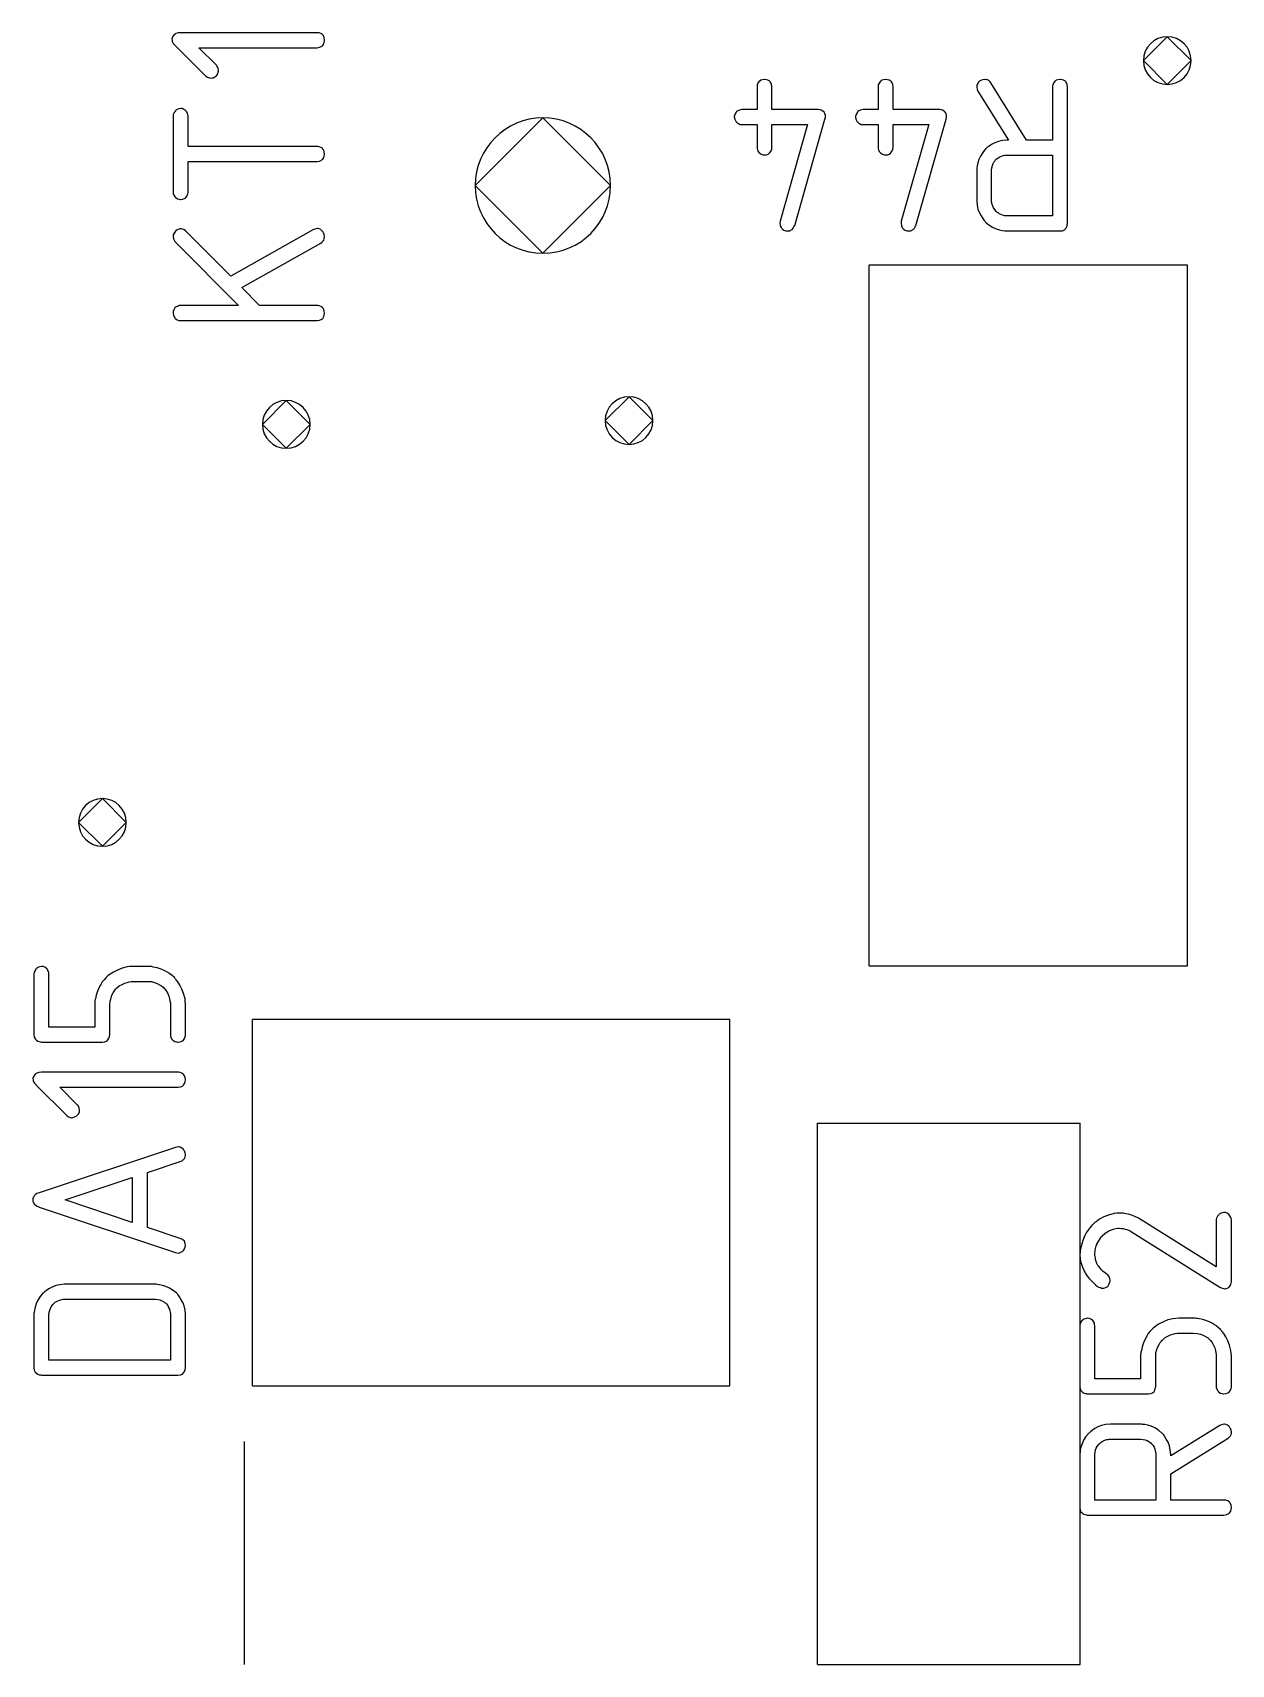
# Model space of a CAD drawing. Header units: inches. Extents: x 0 to 594, y -420 to 0.
# Drawn here: x 206.37 to 213.9, y -118.37 to -108.12 of the extents above; entities that cross this region are included whole.
import ezdxf

# ---------------------------------------------------------------- set-up
doc = ezdxf.new("R2010")
doc.units = ezdxf.units.IN
doc.header["$MEASUREMENT"] = 0

msp = doc.modelspace()

# ---------------------------------------------------------------- linework, layer by layer
at = {"color": 18, "true_color": 0x000000}
for p, q in [((207.304, -108.123), (207.287, -108.124)), ((208.161, -108.123), (207.304, -108.123)), ((208.162, -108.123), (208.161, -108.123)), ((208.165, -108.123), (208.162, -108.123)), ((208.173, -108.124), (208.165, -108.123)), ((207.25, -108.155), (207.249, -108.161)), ((207.249, -108.161), (207.249, -108.162)), ((207.249, -108.161), (207.249, -108.161)), ((207.249, -108.162), (207.25, -108.17)), ((207.254, -108.146), (207.25, -108.155)), ((207.25, -108.17), (207.251, -108.177)), ((207.251, -108.177), (207.253, -108.183)), ((207.253, -108.183), (207.254, -108.185)), ((207.263, -108.135), (207.254, -108.146)), ((207.254, -108.185), (207.258, -108.192)), ((207.258, -108.192), (207.264, -108.199)), ((207.266, -108.134), (207.263, -108.135)), ((207.264, -108.199), (207.268, -108.203)), ((207.274, -108.128), (207.266, -108.134)), ((207.268, -108.203), (207.27, -108.204)), ((207.27, -108.204), (207.461, -108.395)), ((207.287, -108.124), (207.274, -108.128)), ((207.528, -108.327), (207.418, -108.217)), ((207.418, -108.217), (208.161, -108.217)), ((208.161, -108.217), (208.176, -108.214)), ((208.185, -108.128), (208.173, -108.124)), ((208.176, -108.214), (208.187, -108.21)), ((208.196, -108.137), (208.185, -108.128)), ((208.187, -108.21), (208.193, -108.206)), ((208.193, -108.206), (208.196, -108.203)), ((208.197, -108.139), (208.196, -108.137)), ((208.196, -108.203), (208.203, -108.192)), ((208.202, -108.145), (208.197, -108.139)), ((208.206, -108.156), (208.202, -108.145)), ((208.203, -108.192), (208.206, -108.182)), ((208.207, -108.17), (208.206, -108.156)), ((208.206, -108.182), (208.207, -108.173)), ((208.207, -108.173), (208.207, -108.17)), ((213.501, -108.148), (213.351, -108.298)), ((213.651, -108.298), (213.501, -108.148)), ((207.531, -108.33), (207.528, -108.327)), ((213.351, -108.298), (213.501, -108.448)), ((213.501, -108.448), (213.651, -108.298)), ((207.461, -108.395), (207.473, -108.403)), ((207.473, -108.403), (207.484, -108.407)), ((207.484, -108.407), (207.491, -108.409)), ((207.491, -108.409), (207.493, -108.409)), ((207.493, -108.409), (207.494, -108.409)), ((207.494, -108.409), (207.501, -108.407)), ((207.501, -108.407), (207.507, -108.406)), ((207.507, -108.406), (207.518, -108.4)), ((207.518, -108.4), (207.525, -108.396)), ((207.525, -108.396), (207.526, -108.393)), ((207.526, -108.393), (207.528, -108.393)), ((207.528, -108.393), (207.536, -108.382)), ((207.535, -108.337), (207.531, -108.33)), ((207.539, -108.348), (207.535, -108.337)), ((207.536, -108.382), (207.54, -108.371)), ((207.542, -108.361), (207.539, -108.348)), ((207.54, -108.371), (207.542, -108.364)), ((207.542, -108.364), (207.542, -108.361)), ((210.938, -108.428), (210.929, -108.439)), ((210.941, -108.427), (210.938, -108.428)), ((210.946, -108.422), (210.941, -108.427)), ((210.958, -108.418), (210.946, -108.422)), ((210.972, -108.417), (210.958, -108.418)), ((210.974, -108.417), (210.972, -108.417)), ((210.983, -108.418), (210.974, -108.417)), ((210.993, -108.421), (210.983, -108.418)), ((211.004, -108.428), (210.993, -108.421)), ((211.007, -108.431), (211.004, -108.428)), ((211.699, -108.428), (211.691, -108.439)), ((211.702, -108.427), (211.699, -108.428)), ((211.708, -108.422), (211.702, -108.427)), ((211.719, -108.418), (211.708, -108.422)), ((211.733, -108.417), (211.719, -108.418)), ((211.736, -108.417), (211.733, -108.417)), ((211.744, -108.418), (211.736, -108.417)), ((211.754, -108.421), (211.744, -108.418)), ((211.765, -108.428), (211.754, -108.421)), ((211.768, -108.431), (211.765, -108.428)), ((212.319, -108.43), (212.314, -108.435)), ((212.322, -108.428), (212.319, -108.43)), ((212.329, -108.424), (212.322, -108.428)), ((212.34, -108.418), (212.329, -108.424)), ((212.355, -108.417), (212.34, -108.418)), ((212.36, -108.417), (212.355, -108.417)), ((212.367, -108.418), (212.36, -108.417)), ((212.374, -108.42), (212.367, -108.418)), ((212.376, -108.421), (212.374, -108.42)), ((212.38, -108.424), (212.376, -108.421)), ((212.386, -108.43), (212.38, -108.424)), ((212.393, -108.438), (212.386, -108.43)), ((212.794, -108.428), (212.786, -108.439)), ((212.797, -108.427), (212.794, -108.428)), ((212.803, -108.422), (212.797, -108.427)), ((212.814, -108.418), (212.803, -108.422)), ((212.828, -108.417), (212.814, -108.418)), ((212.831, -108.417), (212.828, -108.417)), ((212.84, -108.418), (212.831, -108.417)), ((212.849, -108.421), (212.84, -108.418)), ((212.861, -108.428), (212.849, -108.421)), ((212.863, -108.431), (212.861, -108.428)), ((210.925, -108.451), (210.924, -108.459)), ((210.924, -108.459), (210.924, -108.462)), ((210.924, -108.462), (210.924, -108.463)), ((210.924, -108.463), (210.924, -108.606)), ((210.929, -108.439), (210.925, -108.451)), ((211.011, -108.437), (211.007, -108.431)), ((211.015, -108.448), (211.011, -108.437)), ((211.018, -108.463), (211.015, -108.448)), ((211.018, -108.606), (211.018, -108.463)), ((211.686, -108.451), (211.685, -108.459)), ((211.685, -108.459), (211.685, -108.462)), ((211.685, -108.462), (211.685, -108.463)), ((211.685, -108.463), (211.685, -108.606)), ((211.691, -108.439), (211.686, -108.451)), ((211.772, -108.437), (211.768, -108.431)), ((211.777, -108.448), (211.772, -108.437)), ((211.779, -108.463), (211.777, -108.448)), ((211.779, -108.606), (211.779, -108.463)), ((212.305, -108.452), (212.304, -108.461)), ((212.304, -108.461), (212.304, -108.462)), ((212.304, -108.462), (212.304, -108.463)), ((212.304, -108.463), (212.308, -108.479)), ((212.311, -108.441), (212.305, -108.452)), ((212.308, -108.479), (212.312, -108.49)), ((212.314, -108.435), (212.311, -108.441)), ((212.312, -108.49), (212.504, -108.797)), ((212.617, -108.797), (212.393, -108.438)), ((212.782, -108.451), (212.78, -108.459)), ((212.78, -108.459), (212.78, -108.462)), ((212.78, -108.462), (212.78, -108.463)), ((212.78, -108.463), (212.78, -108.797)), ((212.786, -108.439), (212.782, -108.451)), ((212.868, -108.437), (212.863, -108.431)), ((212.872, -108.448), (212.868, -108.437)), ((212.875, -108.463), (212.872, -108.448)), ((212.875, -109.32), (212.875, -108.463)), ((207.263, -108.624), (207.257, -108.636)), ((207.266, -108.619), (207.263, -108.624)), ((207.271, -108.613), (207.266, -108.619)), ((207.274, -108.61), (207.271, -108.613)), ((207.281, -108.606), (207.274, -108.61)), ((207.291, -108.602), (207.281, -108.606)), ((207.304, -108.599), (207.291, -108.602)), ((207.306, -108.599), (207.304, -108.599)), ((207.313, -108.6), (207.306, -108.599)), ((207.323, -108.605), (207.313, -108.6)), ((207.335, -108.612), (207.323, -108.605)), ((207.337, -108.613), (207.335, -108.612)), ((207.342, -108.62), (207.337, -108.613)), ((207.347, -108.631), (207.342, -108.62)), ((207.349, -108.638), (207.347, -108.631)), ((210.787, -108.633), (210.783, -108.642)), ((210.794, -108.621), (210.787, -108.633)), ((210.795, -108.618), (210.794, -108.621)), ((210.803, -108.614), (210.795, -108.618)), ((210.814, -108.609), (210.803, -108.614)), ((210.821, -108.607), (210.814, -108.609)), ((210.829, -108.606), (210.821, -108.607)), ((210.924, -108.606), (210.829, -108.606)), ((211.311, -108.606), (211.018, -108.606)), ((211.32, -108.607), (211.311, -108.606)), ((211.328, -108.61), (211.32, -108.607)), ((211.338, -108.616), (211.328, -108.61)), ((211.345, -108.621), (211.338, -108.616)), ((211.351, -108.631), (211.345, -108.621)), ((211.354, -108.644), (211.351, -108.631)), ((211.548, -108.633), (211.544, -108.642)), ((211.555, -108.621), (211.548, -108.633)), ((211.557, -108.618), (211.555, -108.621)), ((211.564, -108.614), (211.557, -108.618)), ((211.575, -108.609), (211.564, -108.614)), ((211.582, -108.607), (211.575, -108.609)), ((211.591, -108.606), (211.582, -108.607)), ((211.685, -108.606), (211.591, -108.606)), ((212.073, -108.606), (211.779, -108.606)), ((212.081, -108.607), (212.073, -108.606)), ((212.09, -108.61), (212.081, -108.607)), ((212.099, -108.616), (212.09, -108.61)), ((212.106, -108.621), (212.099, -108.616)), ((212.112, -108.631), (212.106, -108.621)), ((212.115, -108.644), (212.112, -108.631)), ((207.257, -108.636), (207.256, -108.644)), ((207.256, -108.644), (207.256, -109.132)), ((207.256, -108.644), (207.256, -108.644)), ((207.35, -108.647), (207.349, -108.638)), ((207.35, -108.837), (207.35, -108.647)), ((209.579, -108.658), (209.154, -109.083)), ((210.004, -109.083), (209.579, -108.658)), ((210.783, -108.642), (210.781, -108.649)), ((210.781, -108.649), (210.781, -108.652)), ((210.781, -108.652), (210.784, -108.665)), ((210.784, -108.665), (210.788, -108.675)), ((210.788, -108.675), (210.793, -108.682)), ((210.793, -108.682), (210.795, -108.685)), ((210.795, -108.685), (210.801, -108.69)), ((210.801, -108.69), (210.807, -108.693)), ((210.807, -108.693), (210.818, -108.699)), ((210.818, -108.699), (210.826, -108.7)), ((210.826, -108.7), (210.924, -108.7)), ((210.924, -108.7), (210.924, -108.843)), ((211.018, -108.843), (211.018, -108.7)), ((211.018, -108.7), (211.242, -108.7)), ((211.242, -108.7), (211.069, -109.306)), ((211.161, -109.333), (211.351, -108.666)), ((211.351, -108.666), (211.354, -108.655)), ((211.354, -108.655), (211.354, -108.644)), ((211.544, -108.642), (211.543, -108.649)), ((211.543, -108.649), (211.543, -108.652)), ((211.543, -108.652), (211.545, -108.665)), ((211.545, -108.665), (211.55, -108.675)), ((211.55, -108.675), (211.554, -108.682)), ((211.554, -108.682), (211.557, -108.685)), ((211.557, -108.685), (211.562, -108.69)), ((211.562, -108.69), (211.568, -108.693)), ((211.568, -108.693), (211.579, -108.699)), ((211.579, -108.699), (211.588, -108.7)), ((211.588, -108.7), (211.685, -108.7)), ((211.685, -108.7), (211.685, -108.843)), ((211.779, -108.843), (211.779, -108.7)), ((211.779, -108.7), (212.004, -108.7)), ((212.004, -108.7), (211.83, -109.306)), ((211.922, -109.333), (212.112, -108.666)), ((212.112, -108.666), (212.115, -108.655)), ((212.115, -108.655), (212.115, -108.644)), ((208.161, -108.837), (207.35, -108.837)), ((208.162, -108.837), (208.161, -108.837)), ((208.165, -108.837), (208.162, -108.837)), ((208.173, -108.839), (208.165, -108.837)), ((208.185, -108.843), (208.173, -108.839)), ((212.383, -108.836), (212.37, -108.844)), ((212.398, -108.826), (212.383, -108.836)), ((212.418, -108.814), (212.398, -108.826)), ((212.441, -108.806), (212.418, -108.814)), ((212.467, -108.8), (212.441, -108.806)), ((212.496, -108.797), (212.467, -108.8)), ((212.504, -108.797), (212.496, -108.797)), ((212.78, -108.797), (212.617, -108.797)), ((207.35, -109.126), (207.35, -108.932)), ((207.35, -108.932), (208.161, -108.932)), ((208.161, -108.932), (208.176, -108.929)), ((208.176, -108.929), (208.187, -108.925)), ((208.196, -108.851), (208.185, -108.843)), ((208.187, -108.925), (208.193, -108.92)), ((208.193, -108.92), (208.196, -108.918)), ((208.197, -108.854), (208.196, -108.851)), ((208.196, -108.918), (208.203, -108.906)), ((208.202, -108.86), (208.197, -108.854)), ((208.206, -108.871), (208.202, -108.86)), ((208.203, -108.906), (208.206, -108.896)), ((208.207, -108.885), (208.206, -108.871)), ((208.206, -108.896), (208.207, -108.888)), ((208.207, -108.888), (208.207, -108.885)), ((210.924, -108.843), (210.924, -108.851)), ((210.924, -108.851), (210.927, -108.858)), ((210.927, -108.858), (210.931, -108.869)), ((210.931, -108.869), (210.936, -108.876)), ((210.936, -108.876), (210.938, -108.878)), ((210.938, -108.878), (210.939, -108.878)), ((210.939, -108.878), (210.951, -108.885)), ((210.951, -108.885), (210.96, -108.889)), ((210.96, -108.889), (210.969, -108.891)), ((210.969, -108.891), (210.972, -108.891)), ((210.972, -108.891), (210.984, -108.889)), ((210.984, -108.889), (210.994, -108.885)), ((210.994, -108.885), (211.001, -108.879)), ((211.001, -108.879), (211.004, -108.878)), ((211.004, -108.878), (211.013, -108.865)), ((211.013, -108.865), (211.017, -108.854)), ((211.017, -108.854), (211.018, -108.845)), ((211.018, -108.844), (211.018, -108.843)), ((211.018, -108.845), (211.018, -108.844)), ((211.685, -108.843), (211.685, -108.851)), ((211.685, -108.851), (211.688, -108.858)), ((211.688, -108.858), (211.692, -108.869)), ((211.692, -108.869), (211.698, -108.876)), ((211.698, -108.876), (211.699, -108.878)), ((211.699, -108.878), (211.7, -108.878)), ((211.7, -108.878), (211.712, -108.885)), ((211.712, -108.885), (211.722, -108.889)), ((211.722, -108.889), (211.73, -108.891)), ((211.73, -108.891), (211.733, -108.891)), ((211.733, -108.891), (211.746, -108.889)), ((211.746, -108.889), (211.755, -108.885)), ((211.755, -108.885), (211.763, -108.879)), ((211.763, -108.879), (211.765, -108.878)), ((211.765, -108.878), (211.774, -108.865)), ((211.774, -108.865), (211.778, -108.854)), ((211.778, -108.854), (211.779, -108.845)), ((211.779, -108.844), (211.779, -108.843)), ((211.779, -108.845), (211.779, -108.844)), ((212.311, -108.941), (212.307, -108.96)), ((212.318, -108.92), (212.311, -108.941)), ((212.328, -108.898), (212.318, -108.92)), ((212.342, -108.875), (212.328, -108.898)), ((212.36, -108.852), (212.342, -108.875)), ((212.363, -108.85), (212.36, -108.852)), ((212.37, -108.844), (212.363, -108.85)), ((212.407, -108.945), (212.412, -108.936)), ((212.412, -108.936), (212.418, -108.929)), ((212.418, -108.929), (212.422, -108.922)), ((212.422, -108.922), (212.425, -108.919)), ((212.425, -108.919), (212.426, -108.917)), ((212.426, -108.917), (212.438, -108.909)), ((212.438, -108.909), (212.449, -108.903)), ((212.449, -108.903), (212.46, -108.898)), ((212.46, -108.898), (212.47, -108.895)), ((212.47, -108.895), (212.48, -108.893)), ((212.48, -108.893), (212.487, -108.892)), ((212.487, -108.892), (212.78, -108.892)), ((212.78, -108.892), (212.78, -109.274)), ((212.305, -108.975), (212.304, -108.981)), ((212.304, -108.981), (212.304, -108.985)), ((212.304, -108.985), (212.304, -108.986)), ((212.304, -108.986), (212.304, -108.988)), ((212.304, -108.988), (212.304, -109.178)), ((212.307, -108.96), (212.305, -108.975)), ((212.398, -108.986), (212.4, -108.971)), ((212.398, -109.178), (212.398, -108.986)), ((212.4, -108.971), (212.403, -108.958)), ((212.403, -108.958), (212.407, -108.945)), ((207.256, -109.132), (207.258, -109.139)), ((207.258, -109.139), (207.264, -109.15)), ((207.337, -109.159), (207.344, -109.147)), ((207.344, -109.147), (207.349, -109.136)), ((207.349, -109.136), (207.35, -109.126)), ((209.154, -109.083), (209.579, -109.508)), ((209.579, -109.508), (210.004, -109.083)), ((207.264, -109.15), (207.27, -109.156)), ((207.27, -109.156), (207.271, -109.159)), ((207.271, -109.159), (207.273, -109.159)), ((207.273, -109.159), (207.284, -109.166)), ((207.284, -109.166), (207.294, -109.169)), ((207.294, -109.169), (207.301, -109.17)), ((207.301, -109.17), (207.302, -109.17)), ((207.302, -109.17), (207.304, -109.17)), ((207.304, -109.17), (207.316, -109.169)), ((207.316, -109.169), (207.328, -109.164)), ((207.328, -109.164), (207.335, -109.16)), ((207.335, -109.16), (207.336, -109.159)), ((207.336, -109.159), (207.337, -109.159)), ((212.304, -109.178), (212.307, -109.206)), ((212.307, -109.206), (212.312, -109.232)), ((212.312, -109.232), (212.322, -109.254)), ((212.398, -109.179), (212.398, -109.178)), ((212.398, -109.185), (212.398, -109.179)), ((212.4, -109.192), (212.398, -109.185)), ((212.401, -109.202), (212.4, -109.192)), ((212.405, -109.212), (212.401, -109.202)), ((212.41, -109.223), (212.405, -109.212)), ((212.417, -109.234), (212.41, -109.223)), ((212.426, -109.246), (212.417, -109.234)), ((212.428, -109.247), (212.426, -109.246)), ((212.431, -109.25), (212.428, -109.247)), ((212.438, -109.254), (212.431, -109.25)), ((211.069, -109.306), (211.068, -109.32)), ((211.068, -109.32), (211.07, -109.335)), ((211.07, -109.335), (211.075, -109.346)), ((211.075, -109.346), (211.079, -109.351)), ((211.079, -109.351), (211.082, -109.354)), ((211.144, -109.359), (211.152, -109.35)), ((211.152, -109.35), (211.156, -109.342)), ((211.156, -109.342), (211.159, -109.336)), ((211.159, -109.336), (211.161, -109.333)), ((211.83, -109.306), (211.829, -109.32)), ((211.829, -109.32), (211.832, -109.335)), ((211.832, -109.335), (211.836, -109.346)), ((211.836, -109.346), (211.84, -109.351)), ((211.84, -109.351), (211.843, -109.354)), ((211.905, -109.359), (211.913, -109.35)), ((211.913, -109.35), (211.918, -109.342)), ((211.918, -109.342), (211.92, -109.336)), ((211.92, -109.336), (211.922, -109.333)), ((212.322, -109.254), (212.332, -109.274)), ((212.332, -109.274), (212.342, -109.289)), ((212.342, -109.289), (212.352, -109.302)), ((212.352, -109.302), (212.357, -109.309)), ((212.357, -109.309), (212.36, -109.312)), ((212.36, -109.312), (212.381, -109.33)), ((212.381, -109.33), (212.404, -109.344)), ((212.404, -109.344), (212.426, -109.354)), ((212.445, -109.26), (212.438, -109.254)), ((212.455, -109.265), (212.445, -109.26)), ((212.466, -109.27), (212.455, -109.265)), ((212.48, -109.273), (212.466, -109.27)), ((212.494, -109.274), (212.48, -109.273)), ((212.48, -109.273), (212.48, -109.273)), ((212.78, -109.274), (212.494, -109.274)), ((212.863, -109.353), (212.869, -109.344)), ((212.869, -109.344), (212.872, -109.336)), ((212.872, -109.336), (212.873, -109.328)), ((212.873, -109.328), (212.875, -109.322)), ((212.875, -109.322), (212.875, -109.32)), ((207.257, -109.393), (207.256, -109.401)), ((207.256, -109.401), (207.256, -109.404)), ((207.256, -109.401), (207.256, -109.401)), ((207.256, -109.404), (207.258, -109.417)), ((207.263, -109.381), (207.257, -109.393)), ((207.258, -109.417), (207.263, -109.426)), ((207.266, -109.376), (207.263, -109.381)), ((207.263, -109.426), (207.267, -109.434)), ((207.271, -109.37), (207.266, -109.376)), ((207.267, -109.434), (207.27, -109.436)), ((207.27, -109.436), (207.667, -109.837)), ((207.274, -109.367), (207.271, -109.369)), ((207.271, -109.369), (207.271, -109.37)), ((207.281, -109.362), (207.274, -109.367)), ((207.291, -109.357), (207.281, -109.362)), ((207.298, -109.355), (207.291, -109.357)), ((207.305, -109.355), (207.298, -109.355)), ((207.308, -109.355), (207.305, -109.355)), ((207.313, -109.356), (207.308, -109.355)), ((207.323, -109.36), (207.313, -109.356)), ((207.337, -109.369), (207.323, -109.36)), ((207.619, -109.652), (207.337, -109.369)), ((208.137, -109.36), (207.619, -109.652)), ((207.687, -109.724), (208.183, -109.445)), ((208.162, -109.353), (208.137, -109.36)), ((208.164, -109.353), (208.162, -109.353)), ((208.165, -109.353), (208.164, -109.353)), ((208.173, -109.355), (208.165, -109.353)), ((208.183, -109.36), (208.173, -109.355)), ((208.187, -109.363), (208.183, -109.36)), ((208.183, -109.445), (208.192, -109.438)), ((208.193, -109.369), (208.187, -109.363)), ((208.192, -109.438), (208.197, -109.431)), ((208.196, -109.372), (208.193, -109.369)), ((208.2, -109.379), (208.196, -109.372)), ((208.197, -109.431), (208.202, -109.425)), ((208.204, -109.39), (208.2, -109.379)), ((208.202, -109.425), (208.204, -109.418)), ((208.207, -109.404), (208.204, -109.39)), ((208.204, -109.418), (208.206, -109.412)), ((208.206, -109.412), (208.207, -109.408)), ((208.207, -109.408), (208.207, -109.404)), ((211.082, -109.354), (211.093, -109.363)), ((211.093, -109.363), (211.104, -109.367)), ((211.104, -109.367), (211.113, -109.368)), ((211.113, -109.368), (211.124, -109.368)), ((211.113, -109.368), (211.113, -109.368)), ((211.124, -109.368), (211.13, -109.367)), ((211.13, -109.367), (211.134, -109.366)), ((211.134, -109.366), (211.135, -109.364)), ((211.135, -109.364), (211.144, -109.359)), ((211.843, -109.354), (211.854, -109.363)), ((211.854, -109.363), (211.865, -109.367)), ((211.865, -109.367), (211.874, -109.368)), ((211.874, -109.368), (211.885, -109.368)), ((211.874, -109.368), (211.874, -109.368)), ((211.885, -109.368), (211.891, -109.367)), ((211.891, -109.367), (211.895, -109.366)), ((211.895, -109.366), (211.896, -109.364)), ((211.896, -109.364), (211.905, -109.359)), ((212.426, -109.354), (212.448, -109.361)), ((212.448, -109.361), (212.466, -109.366)), ((212.466, -109.366), (212.481, -109.367)), ((212.481, -109.367), (212.487, -109.368)), ((212.487, -109.368), (212.828, -109.368)), ((212.487, -109.368), (212.487, -109.368)), ((212.828, -109.368), (212.844, -109.367)), ((212.844, -109.367), (212.855, -109.361)), ((212.855, -109.361), (212.863, -109.353)), ((211.628, -113.983), (211.628, -109.583)), ((213.628, -109.583), (211.628, -109.583)), ((213.628, -113.983), (213.628, -109.583)), ((207.798, -109.837), (207.687, -109.724)), ((207.26, -109.863), (207.257, -109.873)), ((207.267, -109.852), (207.26, -109.863)), ((207.27, -109.849), (207.267, -109.851)), ((207.267, -109.851), (207.267, -109.852)), ((207.275, -109.844), (207.27, -109.849)), ((207.287, -109.84), (207.275, -109.844)), ((207.294, -109.837), (207.287, -109.84)), ((207.302, -109.837), (207.294, -109.837)), ((207.667, -109.837), (207.302, -109.837)), ((208.161, -109.837), (207.798, -109.837)), ((208.162, -109.837), (208.161, -109.837)), ((208.165, -109.837), (208.162, -109.837)), ((208.173, -109.838), (208.165, -109.837)), ((208.185, -109.842), (208.173, -109.838)), ((208.196, -109.851), (208.185, -109.842)), ((208.197, -109.854), (208.196, -109.851)), ((208.202, -109.859), (208.197, -109.854)), ((208.206, -109.871), (208.202, -109.859)), ((207.257, -109.873), (207.256, -109.882)), ((207.256, -109.882), (207.256, -109.885)), ((207.256, -109.885), (207.258, -109.897)), ((207.258, -109.897), (207.263, -109.907)), ((207.263, -109.907), (207.267, -109.914)), ((207.267, -109.914), (207.27, -109.917)), ((207.27, -109.917), (207.281, -109.926)), ((207.281, -109.926), (207.291, -109.93)), ((207.291, -109.93), (207.299, -109.931)), ((207.299, -109.931), (207.301, -109.931)), ((207.301, -109.931), (207.302, -109.931)), ((207.302, -109.931), (208.161, -109.931)), ((208.161, -109.931), (208.176, -109.928)), ((208.176, -109.928), (208.187, -109.924)), ((208.187, -109.924), (208.193, -109.92)), ((208.193, -109.92), (208.196, -109.917)), ((208.196, -109.917), (208.203, -109.906)), ((208.203, -109.906), (208.206, -109.896)), ((208.207, -109.885), (208.206, -109.871)), ((208.206, -109.896), (208.207, -109.887)), ((208.207, -109.887), (208.207, -109.885)), ((207.967, -110.433), (207.817, -110.583)), ((208.117, -110.583), (207.967, -110.433)), ((210.12, -110.409), (209.97, -110.559)), ((210.27, -110.559), (210.12, -110.409)), ((209.97, -110.559), (210.12, -110.709)), ((210.12, -110.709), (210.27, -110.559)), ((207.817, -110.583), (207.967, -110.733)), ((207.967, -110.733), (208.117, -110.583)), ((206.812, -112.933), (206.662, -113.083)), ((206.962, -113.083), (206.812, -112.933)), ((206.662, -113.083), (206.812, -113.233)), ((206.812, -113.233), (206.962, -113.083)), ((206.383, -114.024), (206.382, -114.033)), ((206.382, -114.033), (206.382, -114.416)), ((206.382, -114.033), (206.382, -114.033)), ((206.389, -114.013), (206.383, -114.024)), ((206.392, -114.007), (206.389, -114.013)), ((206.398, -114.002), (206.392, -114.007)), ((206.4, -113.999), (206.398, -114.002)), ((206.407, -113.995), (206.4, -113.999)), ((206.417, -113.99), (206.407, -113.995)), ((206.43, -113.988), (206.417, -113.99)), ((206.433, -113.988), (206.43, -113.988)), ((206.44, -113.989), (206.433, -113.988)), ((206.45, -113.993), (206.44, -113.989)), ((206.461, -114), (206.45, -113.993)), ((206.464, -114.002), (206.461, -114)), ((206.468, -114.009), (206.464, -114.002)), ((206.474, -114.02), (206.468, -114.009)), ((206.475, -114.027), (206.474, -114.02)), ((206.476, -114.036), (206.475, -114.027)), ((206.476, -114.368), (206.476, -114.036)), ((206.835, -114.058), (206.822, -114.072)), ((206.836, -114.057), (206.835, -114.058)), ((206.837, -114.055), (206.836, -114.057)), ((206.842, -114.051), (206.837, -114.055)), ((206.847, -114.047), (206.842, -114.051)), ((206.861, -114.036), (206.847, -114.047)), ((206.881, -114.023), (206.861, -114.036)), ((206.906, -114.01), (206.881, -114.023)), ((206.935, -113.999), (206.906, -114.01)), ((206.967, -113.99), (206.935, -113.999)), ((206.984, -113.989), (206.967, -113.99)), ((207.002, -113.988), (206.984, -113.989)), ((207.097, -113.988), (207.002, -113.988)), ((207.098, -113.988), (207.097, -113.988)), ((207.101, -113.988), (207.098, -113.988)), ((207.107, -113.988), (207.101, -113.988)), ((207.114, -113.989), (207.107, -113.988)), ((207.121, -113.989), (207.114, -113.989)), ((207.131, -113.992), (207.121, -113.989)), ((207.155, -113.996), (207.131, -113.992)), ((207.18, -114.005), (207.155, -113.996)), ((207.208, -114.017), (207.18, -114.005)), ((207.222, -114.026), (207.208, -114.017)), ((207.236, -114.034), (207.222, -114.026)), ((207.25, -114.045), (207.236, -114.034)), ((207.265, -114.058), (207.25, -114.045)), ((207.266, -114.059), (207.265, -114.058)), ((207.267, -114.061), (207.266, -114.059)), ((207.27, -114.065), (207.267, -114.061)), ((207.276, -114.071), (207.27, -114.065)), ((211.628, -113.983), (213.628, -113.983)), ((206.773, -114.168), (206.768, -114.191)), ((206.781, -114.143), (206.773, -114.168)), ((206.794, -114.114), (206.781, -114.143)), ((206.802, -114.1), (206.794, -114.114)), ((206.811, -114.085), (206.802, -114.1)), ((206.822, -114.072), (206.811, -114.085)), ((206.866, -114.185), (206.871, -114.167)), ((206.871, -114.167), (206.88, -114.153)), ((206.88, -114.153), (206.887, -114.14)), ((206.887, -114.14), (206.894, -114.131)), ((206.894, -114.131), (206.899, -114.126)), ((206.899, -114.126), (206.901, -114.124)), ((206.901, -114.124), (206.918, -114.11)), ((206.918, -114.11), (206.935, -114.1)), ((206.935, -114.1), (206.952, -114.092)), ((206.952, -114.092), (206.967, -114.088)), ((206.967, -114.088), (206.981, -114.085)), ((206.981, -114.085), (206.992, -114.082)), ((206.992, -114.082), (206.999, -114.082)), ((206.999, -114.082), (207.002, -114.082)), ((207.002, -114.082), (207.097, -114.082)), ((207.097, -114.082), (207.119, -114.083)), ((207.119, -114.083), (207.139, -114.089)), ((207.139, -114.089), (207.156, -114.095)), ((207.156, -114.095), (207.171, -114.103)), ((207.171, -114.103), (207.183, -114.11)), ((207.183, -114.11), (207.193, -114.117)), ((207.193, -114.117), (207.198, -114.123)), ((207.198, -114.123), (207.2, -114.124)), ((207.2, -114.124), (207.212, -114.141)), ((207.212, -114.141), (207.222, -114.158)), ((207.222, -114.158), (207.229, -114.175)), ((207.286, -114.085), (207.276, -114.071)), ((207.298, -114.106), (207.286, -114.085)), ((207.311, -114.13), (207.298, -114.106)), ((207.322, -114.158), (207.311, -114.13)), ((207.331, -114.191), (207.322, -114.158)), ((206.765, -114.209), (206.764, -114.216)), ((206.764, -114.216), (206.764, -114.368)), ((206.768, -114.191), (206.765, -114.2)), ((206.765, -114.2), (206.765, -114.209)), ((206.859, -114.226), (206.86, -114.205)), ((206.859, -114.418), (206.859, -114.226)), ((206.86, -114.205), (206.866, -114.185)), ((207.229, -114.175), (207.234, -114.191)), ((207.234, -114.191), (207.236, -114.205)), ((207.236, -114.205), (207.239, -114.216)), ((207.239, -114.216), (207.239, -114.425)), ((207.332, -114.208), (207.331, -114.191)), ((207.334, -114.226), (207.332, -114.208)), ((207.334, -114.419), (207.334, -114.226)), ((206.764, -114.368), (206.476, -114.368)), ((207.754, -116.621), (207.754, -114.321)), ((210.754, -114.321), (207.754, -114.321)), ((210.754, -116.621), (210.754, -114.321)), ((206.382, -114.416), (206.383, -114.432)), ((206.383, -114.432), (206.389, -114.443)), ((206.389, -114.443), (206.398, -114.451)), ((206.398, -114.451), (206.406, -114.457)), ((206.406, -114.457), (206.414, -114.46)), ((206.414, -114.46), (206.423, -114.461)), ((206.423, -114.461), (206.429, -114.463)), ((206.429, -114.463), (206.43, -114.463)), ((206.43, -114.463), (206.812, -114.463)), ((206.812, -114.463), (206.828, -114.461)), ((206.828, -114.461), (206.839, -114.456)), ((206.839, -114.456), (206.847, -114.449)), ((206.847, -114.449), (206.853, -114.439)), ((206.853, -114.439), (206.856, -114.43)), ((206.856, -114.43), (206.857, -114.423)), ((206.857, -114.423), (206.859, -114.418)), ((207.239, -114.425), (207.242, -114.432)), ((207.242, -114.432), (207.246, -114.442)), ((207.246, -114.442), (207.252, -114.449)), ((207.252, -114.449), (207.253, -114.451)), ((207.253, -114.451), (207.255, -114.451)), ((207.255, -114.451), (207.266, -114.458)), ((207.266, -114.458), (207.277, -114.461)), ((207.277, -114.461), (207.284, -114.463)), ((207.284, -114.463), (207.286, -114.463)), ((207.286, -114.463), (207.287, -114.463)), ((207.287, -114.463), (207.301, -114.461)), ((207.301, -114.461), (207.311, -114.457)), ((207.311, -114.457), (207.318, -114.453)), ((207.318, -114.453), (207.321, -114.451)), ((207.321, -114.451), (207.328, -114.44)), ((207.328, -114.44), (207.332, -114.429)), ((207.332, -114.429), (207.334, -114.419)), ((206.381, -114.676), (206.376, -114.684)), ((206.389, -114.664), (206.381, -114.676)), ((206.392, -114.663), (206.389, -114.664)), ((206.4, -114.657), (206.392, -114.663)), ((206.413, -114.653), (206.4, -114.657)), ((206.43, -114.652), (206.413, -114.653)), ((207.287, -114.652), (206.43, -114.652)), ((207.288, -114.652), (207.287, -114.652)), ((207.291, -114.652), (207.288, -114.652)), ((207.3, -114.653), (207.291, -114.652)), ((207.311, -114.657), (207.3, -114.653)), ((207.322, -114.666), (207.311, -114.657)), ((207.324, -114.668), (207.322, -114.666)), ((207.328, -114.674), (207.324, -114.668)), ((207.332, -114.685), (207.328, -114.674)), ((206.376, -114.684), (206.375, -114.69)), ((206.375, -114.69), (206.375, -114.691)), ((206.375, -114.69), (206.375, -114.69)), ((206.375, -114.691), (206.376, -114.699)), ((206.376, -114.699), (206.378, -114.707)), ((206.378, -114.707), (206.379, -114.712)), ((206.379, -114.712), (206.381, -114.714)), ((206.381, -114.714), (206.385, -114.721)), ((206.385, -114.721), (206.391, -114.728)), ((206.391, -114.728), (206.395, -114.732)), ((206.395, -114.732), (206.396, -114.733)), ((206.396, -114.733), (206.588, -114.924)), ((206.654, -114.856), (206.544, -114.746)), ((206.544, -114.746), (207.287, -114.746)), ((207.287, -114.746), (207.303, -114.743)), ((207.303, -114.743), (207.314, -114.739)), ((207.314, -114.739), (207.319, -114.735)), ((207.319, -114.735), (207.322, -114.732)), ((207.322, -114.732), (207.329, -114.721)), ((207.329, -114.721), (207.332, -114.711)), ((207.334, -114.699), (207.332, -114.685)), ((207.332, -114.711), (207.334, -114.702)), ((207.334, -114.702), (207.334, -114.699)), ((206.657, -114.859), (206.654, -114.856)), ((206.661, -114.866), (206.657, -114.859)), ((206.665, -114.877), (206.661, -114.866)), ((206.668, -114.89), (206.665, -114.877)), ((206.588, -114.924), (206.599, -114.932)), ((206.599, -114.932), (206.61, -114.936)), ((206.61, -114.936), (206.617, -114.938)), ((206.617, -114.938), (206.619, -114.938)), ((206.619, -114.938), (206.62, -114.938)), ((206.62, -114.938), (206.627, -114.936)), ((206.627, -114.936), (206.633, -114.935)), ((206.633, -114.935), (206.644, -114.929)), ((206.644, -114.929), (206.651, -114.925)), ((206.651, -114.925), (206.653, -114.922)), ((206.653, -114.922), (206.654, -114.922)), ((206.654, -114.922), (206.663, -114.911)), ((206.663, -114.911), (206.667, -114.9)), ((206.667, -114.9), (206.668, -114.893)), ((206.668, -114.893), (206.668, -114.89)), ((211.303, -114.971), (212.953, -114.971)), ((211.303, -118.371), (211.303, -114.971)), ((212.953, -118.371), (212.953, -114.971)), ((207.272, -115.124), (206.414, -115.409)), ((207.288, -115.121), (207.272, -115.124)), ((207.29, -115.121), (207.288, -115.121)), ((207.291, -115.121), (207.29, -115.121)), ((207.3, -115.122), (207.291, -115.121)), ((207.31, -115.128), (207.3, -115.122)), ((207.315, -115.131), (207.31, -115.128)), ((207.321, -115.136), (207.315, -115.131)), ((207.322, -115.139), (207.321, -115.136)), ((207.327, -115.146), (207.322, -115.139)), ((207.324, -115.199), (207.328, -115.193)), ((207.332, -115.158), (207.327, -115.146)), ((207.328, -115.193), (207.329, -115.191)), ((207.329, -115.191), (207.332, -115.183)), ((207.334, -115.17), (207.332, -115.158)), ((207.332, -115.183), (207.334, -115.176)), ((207.334, -115.176), (207.334, -115.17)), ((207.095, -115.282), (207.301, -115.213)), ((207.095, -115.627), (207.095, -115.282)), ((207.301, -115.213), (207.31, -115.208)), ((207.31, -115.208), (207.315, -115.206)), ((207.315, -115.206), (207.321, -115.201)), ((207.321, -115.201), (207.324, -115.199)), ((206.579, -115.454), (206.998, -115.314)), ((206.998, -115.314), (206.998, -115.595)), ((206.998, -115.314), (206.998, -115.314)), ((206.375, -115.442), (206.374, -115.448)), ((206.374, -115.448), (206.374, -115.454)), ((206.374, -115.448), (206.374, -115.448)), ((206.374, -115.454), (206.375, -115.465)), ((206.379, -115.437), (206.375, -115.442)), ((206.375, -115.465), (206.379, -115.473)), ((206.383, -115.428), (206.379, -115.437)), ((206.379, -115.473), (206.386, -115.482)), ((206.391, -115.421), (206.383, -115.428)), ((206.386, -115.482), (206.393, -115.488)), ((206.4, -115.414), (206.391, -115.421)), ((206.393, -115.488), (206.402, -115.493)), ((206.414, -115.409), (206.4, -115.414)), ((206.402, -115.493), (206.407, -115.496)), ((206.407, -115.496), (206.413, -115.497)), ((206.413, -115.497), (206.414, -115.499)), ((206.414, -115.499), (207.272, -115.785)), ((206.998, -115.595), (206.579, -115.454)), ((213.04, -115.602), (213.034, -115.608)), ((213.047, -115.596), (213.04, -115.602)), ((213.055, -115.591), (213.047, -115.596)), ((213.076, -115.575), (213.055, -115.591)), ((213.102, -115.561), (213.076, -115.575)), ((213.133, -115.55), (213.102, -115.561)), ((213.167, -115.54), (213.133, -115.55)), ((213.185, -115.538), (213.167, -115.54)), ((213.203, -115.537), (213.185, -115.538)), ((213.206, -115.537), (213.203, -115.537)), ((213.213, -115.537), (213.206, -115.537)), ((213.224, -115.538), (213.213, -115.537)), ((213.24, -115.541), (213.224, -115.538)), ((213.257, -115.544), (213.24, -115.541)), ((213.277, -115.55), (213.257, -115.544)), ((213.298, -115.558), (213.277, -115.55)), ((213.32, -115.568), (213.298, -115.558)), ((213.809, -115.875), (213.32, -115.568)), ((213.811, -115.568), (213.809, -115.576)), ((213.809, -115.576), (213.809, -115.875)), ((213.816, -115.557), (213.811, -115.568)), ((213.819, -115.553), (213.816, -115.557)), ((213.825, -115.547), (213.819, -115.553)), ((213.828, -115.544), (213.825, -115.547)), ((213.835, -115.54), (213.828, -115.544)), ((213.845, -115.536), (213.835, -115.54)), ((213.857, -115.533), (213.845, -115.536)), ((213.86, -115.533), (213.857, -115.533)), ((213.867, -115.534), (213.86, -115.533)), ((213.877, -115.538), (213.867, -115.534)), ((213.888, -115.545), (213.877, -115.538)), ((213.891, -115.547), (213.888, -115.545)), ((213.895, -115.554), (213.891, -115.547)), ((213.901, -115.564), (213.895, -115.554)), ((213.902, -115.571), (213.901, -115.564)), ((213.904, -115.579), (213.902, -115.571)), ((213.904, -115.968), (213.904, -115.579)), ((207.301, -115.696), (207.095, -115.627)), ((207.304, -115.698), (207.301, -115.696)), ((207.31, -115.7), (207.304, -115.698)), ((207.318, -115.705), (207.31, -115.7)), ((207.327, -115.713), (207.318, -115.705)), ((212.983, -115.677), (212.971, -115.709)), ((212.992, -115.661), (212.983, -115.677)), ((213.002, -115.646), (212.992, -115.661)), ((213.014, -115.63), (213.002, -115.646)), ((213.027, -115.615), (213.014, -115.63)), ((213.028, -115.613), (213.027, -115.615)), ((213.03, -115.612), (213.028, -115.613)), ((213.034, -115.608), (213.03, -115.612)), ((213.071, -115.71), (213.081, -115.695)), ((213.081, -115.695), (213.086, -115.688)), ((213.086, -115.688), (213.089, -115.684)), ((213.089, -115.684), (213.092, -115.681)), ((213.092, -115.681), (213.093, -115.679)), ((213.093, -115.679), (213.11, -115.664)), ((213.11, -115.664), (213.129, -115.651)), ((213.129, -115.651), (213.147, -115.643)), ((213.147, -115.643), (213.162, -115.637)), ((213.162, -115.637), (213.178, -115.634)), ((213.178, -115.634), (213.189, -115.631)), ((213.189, -115.631), (213.196, -115.631)), ((213.196, -115.631), (213.198, -115.631)), ((213.198, -115.631), (213.199, -115.631)), ((213.199, -115.631), (213.212, -115.633)), ((213.212, -115.633), (213.224, -115.634)), ((213.224, -115.634), (213.237, -115.637)), ((213.237, -115.637), (213.247, -115.64)), ((213.247, -115.64), (213.257, -115.644)), ((213.257, -115.644), (213.264, -115.647)), ((213.264, -115.647), (213.269, -115.648)), ((213.269, -115.648), (213.271, -115.65)), ((213.271, -115.65), (213.831, -116.001)), ((207.272, -115.785), (207.288, -115.788)), ((207.288, -115.788), (207.296, -115.786)), ((207.296, -115.786), (207.301, -115.785)), ((207.301, -115.785), (207.312, -115.779)), ((207.312, -115.779), (207.318, -115.775)), ((207.318, -115.775), (207.321, -115.772)), ((207.321, -115.772), (207.328, -115.761)), ((207.328, -115.714), (207.327, -115.713)), ((207.329, -115.72), (207.328, -115.714)), ((207.328, -115.761), (207.332, -115.75)), ((207.332, -115.729), (207.329, -115.72)), ((207.334, -115.738), (207.332, -115.729)), ((207.332, -115.75), (207.334, -115.741)), ((207.334, -115.741), (207.334, -115.738)), ((212.954, -115.785), (212.952, -115.792)), ((212.952, -115.792), (212.952, -115.803)), ((212.952, -115.792), (212.952, -115.792)), ((212.952, -115.803), (212.954, -115.822)), ((212.955, -115.775), (212.954, -115.785)), ((212.957, -115.764), (212.955, -115.775)), ((212.962, -115.739), (212.957, -115.764)), ((212.971, -115.709), (212.962, -115.739)), ((213.047, -115.796), (213.048, -115.771)), ((213.047, -115.802), (213.047, -115.796)), ((213.048, -115.809), (213.047, -115.802)), ((213.048, -115.771), (213.051, -115.76)), ((213.05, -115.818), (213.048, -115.809)), ((213.051, -115.76), (213.052, -115.751)), ((213.052, -115.751), (213.055, -115.743)), ((213.055, -115.743), (213.058, -115.737)), ((213.058, -115.737), (213.059, -115.733)), ((213.059, -115.732), (213.071, -115.71)), ((213.059, -115.733), (213.059, -115.732)), ((212.954, -115.822), (212.957, -115.84)), ((212.957, -115.84), (212.959, -115.847)), ((212.959, -115.847), (212.961, -115.853)), ((212.961, -115.853), (212.962, -115.856)), ((212.962, -115.856), (212.962, -115.857)), ((212.962, -115.857), (212.969, -115.877)), ((212.969, -115.877), (212.978, -115.895)), ((212.978, -115.895), (212.98, -115.902)), ((212.98, -115.902), (212.983, -115.908)), ((212.983, -115.908), (212.985, -115.911)), ((212.985, -115.911), (212.986, -115.912)), ((213.051, -115.829), (213.05, -115.818)), ((213.055, -115.84), (213.051, -115.829)), ((213.059, -115.853), (213.055, -115.84)), ((213.066, -115.865), (213.059, -115.853)), ((213.068, -115.867), (213.066, -115.865)), ((213.071, -115.871), (213.068, -115.867)), ((213.075, -115.877), (213.071, -115.871)), ((213.081, -115.885), (213.075, -115.877)), ((213.089, -115.894), (213.081, -115.885)), ((213.099, -115.904), (213.089, -115.894)), ((213.121, -115.92), (213.099, -115.904)), ((206.476, -116.012), (206.461, -116.022)), ((206.496, -116.002), (206.476, -116.012)), ((206.519, -115.992), (206.496, -116.002)), ((206.544, -115.987), (206.519, -115.992)), ((206.572, -115.984), (206.544, -115.987)), ((207.143, -115.984), (206.572, -115.984)), ((207.145, -115.984), (207.143, -115.984)), ((207.146, -115.984), (207.145, -115.984)), ((207.15, -115.984), (207.146, -115.984)), ((207.156, -115.985), (207.15, -115.984)), ((207.171, -115.987), (207.156, -115.985)), ((207.19, -115.991), (207.171, -115.987)), ((207.211, -115.998), (207.19, -115.991)), ((207.234, -116.008), (207.211, -115.998)), ((207.256, -116.022), (207.234, -116.008)), ((212.986, -115.912), (212.999, -115.932)), ((212.999, -115.932), (213.013, -115.95)), ((213.013, -115.95), (213.027, -115.964)), ((213.027, -115.964), (213.04, -115.977)), ((213.04, -115.977), (213.051, -115.988)), ((213.051, -115.988), (213.061, -115.995)), ((213.061, -115.995), (213.066, -115.999)), ((213.066, -115.999), (213.069, -116.001)), ((213.069, -116.001), (213.081, -116.005)), ((213.081, -116.005), (213.089, -116.008)), ((213.089, -116.008), (213.095, -116.009)), ((213.095, -116.009), (213.096, -116.009)), ((213.096, -116.009), (213.103, -116.008)), ((213.103, -116.008), (213.11, -116.006)), ((213.11, -116.006), (213.12, -116.001)), ((213.12, -116.001), (213.127, -115.997)), ((213.123, -115.922), (213.121, -115.92)), ((213.127, -115.925), (213.123, -115.922)), ((213.133, -115.93), (213.127, -115.925)), ((213.127, -115.997), (213.13, -115.994)), ((213.13, -115.994), (213.137, -115.982)), ((213.138, -115.939), (213.133, -115.93)), ((213.137, -115.982), (213.141, -115.971)), ((213.143, -115.96), (213.138, -115.939)), ((213.141, -115.971), (213.143, -115.963)), ((213.143, -115.963), (213.143, -115.96)), ((213.831, -116.001), (213.845, -116.008)), ((213.845, -116.008), (213.856, -116.011)), ((213.856, -116.011), (213.863, -116.012)), ((213.863, -116.012), (213.866, -116.012)), ((213.866, -116.012), (213.878, -116.009)), ((213.878, -116.009), (213.888, -116.004)), ((213.888, -116.004), (213.894, -115.995)), ((213.894, -115.995), (213.9, -115.985)), ((213.9, -115.985), (213.902, -115.977)), ((213.902, -115.977), (213.904, -115.968)), ((206.396, -116.106), (206.389, -116.128)), ((206.406, -116.084), (206.396, -116.106)), ((206.42, -116.061), (206.406, -116.084)), ((206.438, -116.04), (206.42, -116.061)), ((206.441, -116.037), (206.438, -116.04)), ((206.448, -116.032), (206.441, -116.037)), ((206.461, -116.022), (206.448, -116.032)), ((206.496, -116.118), (206.5, -116.111)), ((206.5, -116.111), (206.503, -116.108)), ((206.503, -116.108), (206.505, -116.106)), ((206.505, -116.106), (206.516, -116.097)), ((206.516, -116.097), (206.527, -116.089)), ((206.527, -116.089), (206.539, -116.085)), ((206.539, -116.085), (206.548, -116.081)), ((206.548, -116.081), (206.558, -116.08)), ((206.558, -116.08), (206.565, -116.078)), ((206.565, -116.078), (206.571, -116.078)), ((206.571, -116.078), (206.572, -116.078)), ((206.572, -116.078), (207.145, -116.078)), ((207.145, -116.078), (207.16, -116.08)), ((207.16, -116.08), (207.173, -116.082)), ((207.173, -116.082), (207.186, -116.087)), ((207.186, -116.087), (207.195, -116.092)), ((207.195, -116.092), (207.202, -116.098)), ((207.202, -116.098), (207.21, -116.102)), ((207.21, -116.102), (207.212, -116.105)), ((207.212, -116.105), (207.214, -116.106)), ((207.214, -116.106), (207.222, -116.118)), ((207.279, -116.04), (207.256, -116.022)), ((207.281, -116.043), (207.279, -116.04)), ((207.287, -116.05), (207.281, -116.043)), ((207.296, -116.063), (207.287, -116.05)), ((207.305, -116.078), (207.296, -116.063)), ((207.317, -116.098), (207.305, -116.078)), ((207.325, -116.12), (207.317, -116.098)), ((206.383, -116.161), (206.382, -116.167)), ((206.382, -116.167), (206.382, -116.508)), ((206.382, -116.167), (206.382, -116.167)), ((206.385, -116.146), (206.383, -116.161)), ((206.389, -116.128), (206.385, -116.146)), ((206.476, -116.174), (206.478, -116.16)), ((206.476, -116.46), (206.476, -116.174)), ((206.478, -116.16), (206.481, -116.146)), ((206.478, -116.16), (206.478, -116.16)), ((206.481, -116.146), (206.485, -116.135)), ((206.485, -116.135), (206.491, -116.125)), ((206.491, -116.125), (206.496, -116.118)), ((207.222, -116.118), (207.228, -116.129)), ((207.228, -116.129), (207.234, -116.14)), ((207.234, -116.14), (207.236, -116.15)), ((207.236, -116.15), (207.238, -116.16)), ((207.238, -116.16), (207.239, -116.167)), ((207.239, -116.167), (207.239, -116.46)), ((207.331, -116.146), (207.325, -116.12)), ((207.334, -116.174), (207.331, -116.146)), ((207.334, -116.51), (207.334, -116.174)), ((212.962, -116.216), (212.959, -116.222)), ((212.968, -116.211), (212.962, -116.216)), ((212.971, -116.208), (212.968, -116.211)), ((212.978, -116.204), (212.971, -116.208)), ((212.988, -116.2), (212.978, -116.204)), ((213, -116.197), (212.988, -116.2)), ((213.003, -116.197), (213, -116.197)), ((213.01, -116.198), (213.003, -116.197)), ((213.02, -116.202), (213.01, -116.198)), ((213.031, -116.209), (213.02, -116.202)), ((213.034, -116.211), (213.031, -116.209)), ((213.038, -116.218), (213.034, -116.211)), ((213.044, -116.229), (213.038, -116.218)), ((213.477, -116.219), (213.451, -116.232)), ((213.505, -116.208), (213.477, -116.219)), ((213.537, -116.2), (213.505, -116.208)), ((213.554, -116.198), (213.537, -116.2)), ((213.573, -116.197), (213.554, -116.198)), ((213.667, -116.197), (213.573, -116.197)), ((213.668, -116.197), (213.667, -116.197)), ((213.671, -116.197), (213.668, -116.197)), ((213.677, -116.197), (213.671, -116.197)), ((213.684, -116.198), (213.677, -116.197)), ((213.691, -116.198), (213.684, -116.198)), ((213.701, -116.201), (213.691, -116.198)), ((213.725, -116.205), (213.701, -116.201)), ((213.75, -116.214), (213.725, -116.205)), ((213.778, -116.226), (213.75, -116.214)), ((212.954, -116.233), (212.952, -116.242)), ((212.952, -116.242), (212.952, -116.625)), ((212.952, -116.242), (212.952, -116.242)), ((212.959, -116.222), (212.954, -116.233)), ((213.045, -116.236), (213.044, -116.229)), ((213.047, -116.245), (213.045, -116.236)), ((213.047, -116.577), (213.047, -116.245)), ((213.372, -116.31), (213.364, -116.324)), ((213.381, -116.294), (213.372, -116.31)), ((213.392, -116.281), (213.381, -116.294)), ((213.405, -116.267), (213.392, -116.281)), ((213.406, -116.266), (213.405, -116.267)), ((213.408, -116.264), (213.406, -116.266)), ((213.412, -116.26), (213.408, -116.264)), ((213.418, -116.256), (213.412, -116.26)), ((213.432, -116.245), (213.418, -116.256)), ((213.451, -116.232), (213.432, -116.245)), ((213.471, -116.334), (213.488, -116.319)), ((213.488, -116.319), (213.505, -116.31)), ((213.505, -116.31), (213.522, -116.301)), ((213.522, -116.301), (213.537, -116.297)), ((213.537, -116.297), (213.551, -116.294)), ((213.551, -116.294), (213.563, -116.291)), ((213.563, -116.291), (213.57, -116.291)), ((213.57, -116.291), (213.573, -116.291)), ((213.573, -116.291), (213.667, -116.291)), ((213.667, -116.291), (213.69, -116.293)), ((213.69, -116.293), (213.709, -116.298)), ((213.709, -116.298), (213.726, -116.304)), ((213.726, -116.304), (213.742, -116.312)), ((213.742, -116.312), (213.753, -116.319)), ((213.753, -116.319), (213.763, -116.326)), ((213.792, -116.235), (213.778, -116.226)), ((213.807, -116.243), (213.792, -116.235)), ((213.821, -116.255), (213.807, -116.243)), ((213.835, -116.267), (213.821, -116.255)), ((213.836, -116.269), (213.835, -116.267)), ((213.838, -116.27), (213.836, -116.269)), ((213.84, -116.274), (213.838, -116.27)), ((213.846, -116.28), (213.84, -116.274)), ((213.856, -116.294), (213.846, -116.28)), ((213.869, -116.315), (213.856, -116.294)), ((213.881, -116.339), (213.869, -116.315)), ((213.336, -116.418), (213.334, -116.425)), ((213.339, -116.4), (213.336, -116.41)), ((213.336, -116.41), (213.336, -116.418)), ((213.343, -116.377), (213.339, -116.4)), ((213.351, -116.352), (213.343, -116.377)), ((213.364, -116.324), (213.351, -116.352)), ((213.429, -116.435), (213.43, -116.414)), ((213.43, -116.414), (213.436, -116.394)), ((213.436, -116.394), (213.441, -116.376)), ((213.441, -116.376), (213.45, -116.362)), ((213.45, -116.362), (213.457, -116.349)), ((213.457, -116.349), (213.464, -116.341)), ((213.464, -116.341), (213.47, -116.335)), ((213.47, -116.335), (213.471, -116.334)), ((213.763, -116.326), (213.769, -116.332)), ((213.769, -116.332), (213.77, -116.334)), ((213.77, -116.334), (213.783, -116.35)), ((213.783, -116.35), (213.792, -116.367)), ((213.792, -116.367), (213.8, -116.384)), ((213.8, -116.384), (213.804, -116.4)), ((213.804, -116.4), (213.807, -116.414)), ((213.807, -116.414), (213.809, -116.425)), ((213.893, -116.367), (213.881, -116.339)), ((213.901, -116.4), (213.893, -116.367)), ((213.902, -116.417), (213.901, -116.4)), ((213.904, -116.435), (213.902, -116.417)), ((206.382, -116.508), (206.383, -116.524)), ((206.383, -116.524), (206.389, -116.535)), ((207.239, -116.46), (206.476, -116.46)), ((207.328, -116.531), (207.331, -116.522)), ((207.331, -116.522), (207.332, -116.515)), ((207.332, -116.515), (207.334, -116.51)), ((213.334, -116.425), (213.334, -116.577)), ((213.429, -116.627), (213.429, -116.435)), ((213.809, -116.425), (213.809, -116.634)), ((213.904, -116.628), (213.904, -116.435)), ((206.389, -116.535), (206.398, -116.543)), ((206.398, -116.543), (206.406, -116.549)), ((206.406, -116.549), (206.414, -116.552)), ((206.414, -116.552), (206.423, -116.553)), ((206.423, -116.553), (206.429, -116.555)), ((206.429, -116.555), (206.43, -116.555)), ((206.43, -116.555), (207.287, -116.555)), ((207.287, -116.555), (207.303, -116.553)), ((207.303, -116.553), (207.314, -116.548)), ((207.314, -116.548), (207.322, -116.541)), ((207.322, -116.541), (207.328, -116.531)), ((207.754, -116.621), (210.754, -116.621)), ((212.952, -116.625), (212.954, -116.641)), ((213.334, -116.577), (213.047, -116.577)), ((213.427, -116.632), (213.429, -116.627)), ((213.902, -116.638), (213.904, -116.628)), ((212.954, -116.641), (212.959, -116.652)), ((212.959, -116.652), (212.968, -116.661)), ((212.968, -116.661), (212.976, -116.666)), ((212.976, -116.666), (212.985, -116.669)), ((212.985, -116.669), (212.993, -116.67)), ((212.993, -116.67), (212.999, -116.672)), ((212.999, -116.672), (213, -116.672)), ((213, -116.672), (213.382, -116.672)), ((213.382, -116.672), (213.398, -116.67)), ((213.398, -116.67), (213.409, -116.665)), ((213.409, -116.665), (213.418, -116.658)), ((213.418, -116.658), (213.423, -116.648)), ((213.423, -116.648), (213.426, -116.639)), ((213.426, -116.639), (213.427, -116.632)), ((213.809, -116.634), (213.812, -116.641)), ((213.812, -116.641), (213.816, -116.651)), ((213.816, -116.651), (213.822, -116.658)), ((213.822, -116.658), (213.823, -116.661)), ((213.823, -116.661), (213.825, -116.661)), ((213.825, -116.661), (213.836, -116.668)), ((213.836, -116.668), (213.847, -116.67)), ((213.847, -116.67), (213.855, -116.672)), ((213.855, -116.672), (213.856, -116.672)), ((213.856, -116.672), (213.857, -116.672)), ((213.857, -116.672), (213.871, -116.67)), ((213.871, -116.67), (213.881, -116.666)), ((213.881, -116.666), (213.888, -116.662)), ((213.888, -116.662), (213.891, -116.661)), ((213.891, -116.661), (213.898, -116.649)), ((213.898, -116.649), (213.902, -116.638)), ((213.009, -116.919), (212.99, -116.94)), ((213.012, -116.916), (213.009, -116.919)), ((213.019, -116.91), (213.012, -116.916)), ((213.031, -116.9), (213.019, -116.91)), ((213.047, -116.89), (213.031, -116.9)), ((213.066, -116.88), (213.047, -116.89)), ((213.089, -116.871), (213.066, -116.88)), ((213.114, -116.865), (213.089, -116.871)), ((213.143, -116.862), (213.114, -116.865)), ((213.333, -116.862), (213.143, -116.862)), ((213.334, -116.862), (213.333, -116.862)), ((213.336, -116.862), (213.334, -116.862)), ((213.34, -116.862), (213.336, -116.862)), ((213.346, -116.864), (213.34, -116.862)), ((213.361, -116.865), (213.346, -116.864)), ((213.379, -116.869), (213.361, -116.865)), ((213.401, -116.876), (213.379, -116.869)), ((213.423, -116.886), (213.401, -116.876)), ((213.446, -116.9), (213.423, -116.886)), ((213.468, -116.919), (213.446, -116.9)), ((213.471, -116.921), (213.468, -116.919)), ((213.477, -116.928), (213.471, -116.921)), ((213.485, -116.941), (213.477, -116.928)), ((213.831, -116.871), (213.523, -117.062)), ((213.842, -116.866), (213.831, -116.871)), ((213.857, -116.862), (213.842, -116.866)), ((213.859, -116.862), (213.857, -116.862)), ((213.86, -116.862), (213.859, -116.862)), ((213.869, -116.864), (213.86, -116.862)), ((213.88, -116.869), (213.869, -116.864)), ((213.886, -116.872), (213.88, -116.869)), ((213.891, -116.878), (213.886, -116.872)), ((213.893, -116.88), (213.891, -116.878)), ((213.897, -116.888), (213.893, -116.88)), ((213.902, -116.899), (213.897, -116.888)), ((213.897, -116.938), (213.9, -116.934)), ((213.9, -116.934), (213.901, -116.933)), ((213.901, -116.933), (213.902, -116.926)), ((213.904, -116.913), (213.902, -116.899)), ((213.902, -116.926), (213.904, -116.919)), ((213.904, -116.919), (213.904, -116.913)), ((207.704, -118.371), (207.704, -116.971)), ((212.955, -117.024), (212.954, -117.04)), ((212.959, -117.006), (212.955, -117.024)), ((212.966, -116.985), (212.959, -117.006)), ((212.976, -116.962), (212.966, -116.985)), ((212.99, -116.94), (212.976, -116.962)), ((213.047, -117.052), (213.048, -117.038)), ((213.048, -117.038), (213.051, -117.024)), ((213.048, -117.038), (213.048, -117.038)), ((213.051, -117.024), (213.055, -117.013)), ((213.055, -117.013), (213.061, -117.003)), ((213.061, -117.003), (213.066, -116.996)), ((213.066, -116.996), (213.071, -116.989)), ((213.071, -116.989), (213.074, -116.986)), ((213.074, -116.986), (213.075, -116.985)), ((213.075, -116.985), (213.086, -116.975)), ((213.086, -116.975), (213.098, -116.968)), ((213.098, -116.968), (213.109, -116.964)), ((213.109, -116.964), (213.119, -116.959)), ((213.119, -116.959), (213.129, -116.958)), ((213.129, -116.958), (213.136, -116.957)), ((213.136, -116.957), (213.141, -116.957)), ((213.141, -116.957), (213.143, -116.957)), ((213.143, -116.957), (213.334, -116.957)), ((213.334, -116.957), (213.35, -116.958)), ((213.35, -116.958), (213.363, -116.961)), ((213.363, -116.961), (213.375, -116.965)), ((213.375, -116.965), (213.385, -116.971)), ((213.385, -116.971), (213.392, -116.976)), ((213.392, -116.976), (213.399, -116.981)), ((213.399, -116.981), (213.402, -116.983)), ((213.402, -116.983), (213.403, -116.985)), ((213.403, -116.985), (213.412, -116.996)), ((213.412, -116.996), (213.418, -117.007)), ((213.418, -117.007), (213.423, -117.019)), ((213.423, -117.019), (213.426, -117.028)), ((213.426, -117.028), (213.427, -117.038)), ((213.427, -117.038), (213.429, -117.045)), ((213.495, -116.957), (213.485, -116.941)), ((213.506, -116.976), (213.495, -116.957)), ((213.515, -116.999), (213.506, -116.976)), ((213.52, -117.026), (213.515, -116.999)), ((213.523, -117.054), (213.52, -117.026)), ((213.523, -117.175), (213.883, -116.951)), ((213.883, -116.951), (213.891, -116.944)), ((213.891, -116.944), (213.897, -116.938)), ((212.954, -117.04), (212.952, -117.045)), ((212.952, -117.045), (212.952, -117.387)), ((212.952, -117.045), (212.952, -117.045)), ((213.047, -117.339), (213.047, -117.052)), ((213.429, -117.045), (213.429, -117.339)), ((213.523, -117.062), (213.523, -117.054)), ((213.523, -117.339), (213.523, -117.175)), ((213.429, -117.339), (213.047, -117.339)), ((213.857, -117.339), (213.523, -117.339)), ((213.859, -117.339), (213.857, -117.339)), ((213.862, -117.339), (213.859, -117.339)), ((213.87, -117.34), (213.862, -117.339)), ((213.881, -117.344), (213.87, -117.34)), ((213.893, -117.353), (213.881, -117.344)), ((212.952, -117.387), (212.954, -117.402)), ((212.954, -117.402), (212.959, -117.413)), ((212.959, -117.413), (212.968, -117.422)), ((212.968, -117.422), (212.976, -117.427)), ((212.976, -117.427), (212.985, -117.43)), ((212.985, -117.43), (212.993, -117.432)), ((212.993, -117.432), (212.999, -117.433)), ((212.999, -117.433), (213, -117.433)), ((213, -117.433), (213.857, -117.433)), ((213.857, -117.433), (213.873, -117.43)), ((213.873, -117.43), (213.884, -117.426)), ((213.884, -117.426), (213.89, -117.422)), ((213.89, -117.422), (213.893, -117.419)), ((213.894, -117.356), (213.893, -117.353)), ((213.893, -117.419), (213.9, -117.408)), ((213.898, -117.361), (213.894, -117.356)), ((213.902, -117.372), (213.898, -117.361)), ((213.9, -117.408), (213.902, -117.398)), ((213.904, -117.387), (213.902, -117.372)), ((213.902, -117.398), (213.904, -117.389)), ((213.904, -117.389), (213.904, -117.387)), ((211.303, -118.371), (212.953, -118.371))]:
    msp.add_line(p, q, dxfattribs=at)
for centre, radius, start, end in [((213.501, -108.298), 0.15, 90, 180), ((213.501, -108.298), 0.15, 0, 90), ((213.501, -108.298), 0.15, 180, 270), ((213.501, -108.298), 0.15, 270, 0), ((209.579, -109.083), 0.425, 90, 180), ((209.579, -109.083), 0.425, 0, 90), ((209.579, -109.083), 0.425, 180, 270), ((209.579, -109.083), 0.425, 270, 0), ((207.967, -110.583), 0.15, 90, 180), ((207.967, -110.583), 0.15, 0, 90), ((210.12, -110.559), 0.15, 90, 180), ((210.12, -110.559), 0.15, 0, 90), ((210.12, -110.559), 0.15, 180, 270), ((210.12, -110.559), 0.15, 270, 0), ((207.967, -110.583), 0.15, 180, 270), ((207.967, -110.583), 0.15, 270, 360), ((206.812, -113.083), 0.15, 90, 180), ((206.812, -113.083), 0.15, 0, 90), ((206.812, -113.083), 0.15, 180, 270), ((206.812, -113.083), 0.15, 270, 0)]:
    msp.add_arc(centre, radius, start, end, dxfattribs=at)

doc.saveas('drawing.dxf')
